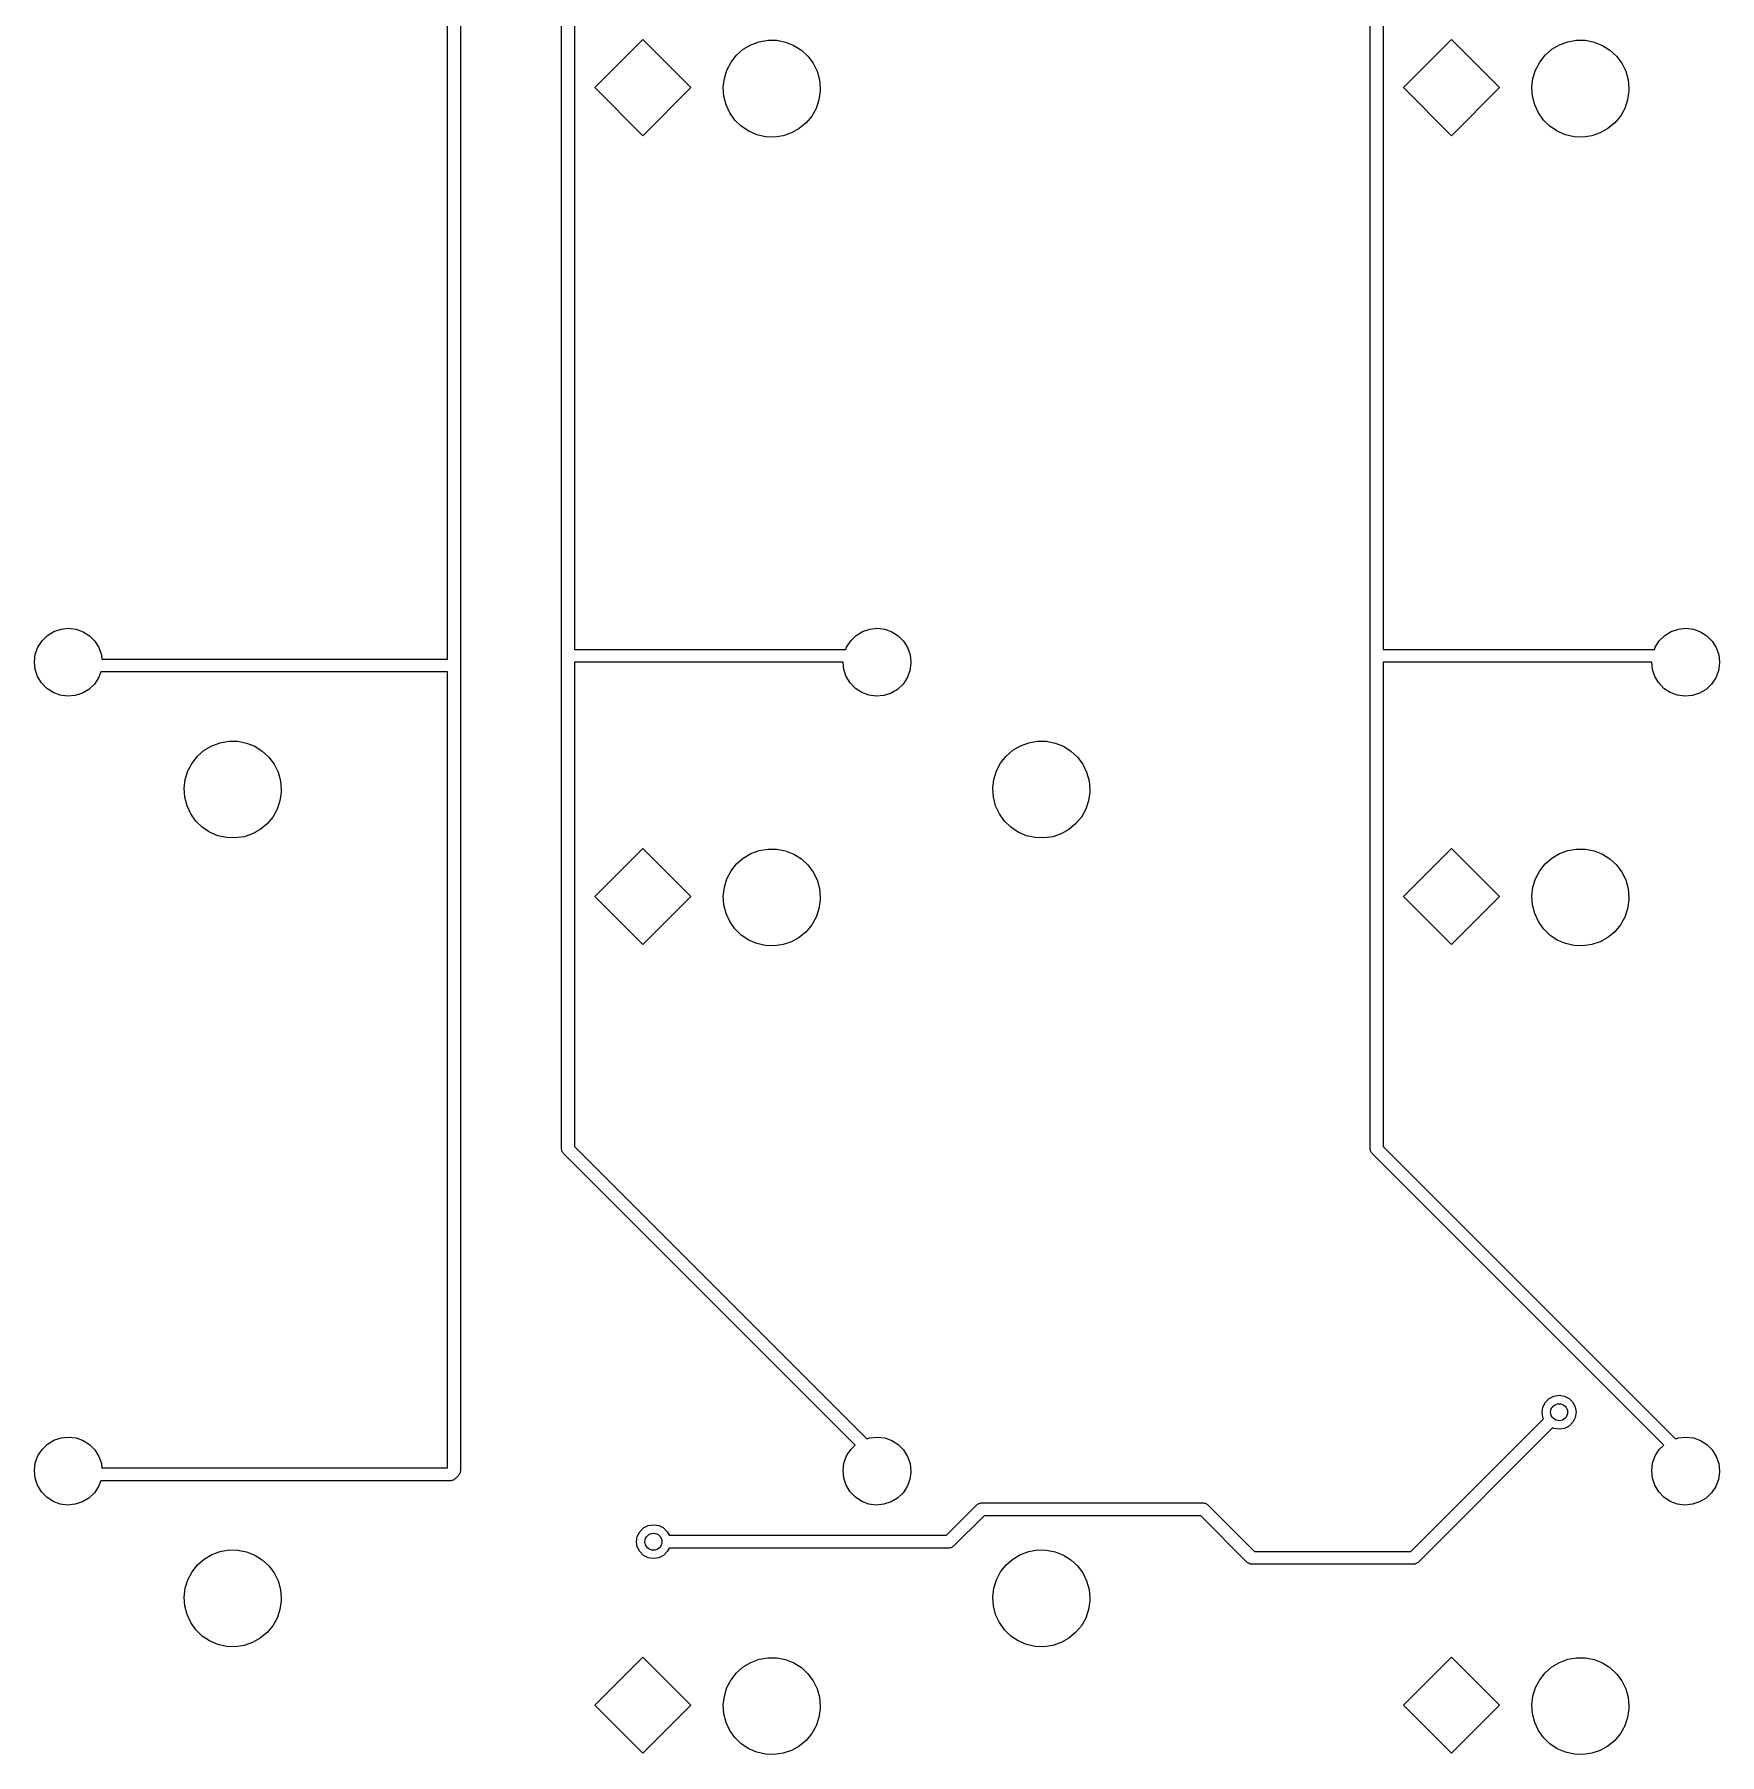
# Model space of a CAD drawing. Extents: x 62 to 246, y -144 to -58.
# Drawn here: x 107.22 to 146.91, y -143.76 to -103.24 of the extents above; entities that cross this region are included whole.
import ezdxf

# ---------------------------------------------------------------- set-up
doc = ezdxf.new("R2010")
doc.units = 0
doc.layers.add('BLACK', color=7, linetype='CONTINUOUS')

msp = doc.modelspace()

# ---------------------------------------------------------------- linework, layer by layer
at = {"layer": 'BLACK', "linetype": 'CONTINUOUS'}
for p, q in [((117.25, -82.7537), (117.25, -137.083)), ((119.636, -129.5), (119.636, -84.8109)), ((138.686, -129.5), (138.686, -84.8109)), ((116.95, -117.96), (116.95, -99.21)), ((119.936, -98.9811), (119.936, -117.731)), ((138.986, -98.9811), (138.986, -117.731)), ((120.418, -104.499), (121.549, -103.367)), ((121.549, -103.367), (122.681, -104.499)), ((123.758, -103.734), (123.915, -103.596)), ((123.915, -103.596), (124.095, -103.489)), ((124.095, -103.489), (124.291, -103.417)), ((124.291, -103.417), (124.497, -103.382)), ((124.497, -103.382), (124.706, -103.384)), ((124.706, -103.384), (124.912, -103.425)), ((124.912, -103.425), (125.106, -103.503)), ((125.106, -103.503), (125.283, -103.614)), ((125.283, -103.614), (125.436, -103.756)), ((139.468, -104.499), (140.599, -103.367)), ((140.599, -103.367), (141.731, -104.499)), ((142.808, -103.734), (142.965, -103.596)), ((142.965, -103.596), (143.145, -103.489)), ((143.145, -103.489), (143.341, -103.417)), ((143.341, -103.417), (143.547, -103.382)), ((143.547, -103.382), (143.756, -103.384)), ((143.756, -103.384), (143.962, -103.425)), ((143.962, -103.425), (144.156, -103.503)), ((144.156, -103.503), (144.333, -103.614)), ((144.333, -103.614), (144.486, -103.756)), ((123.469, -104.283), (123.531, -104.084)), ((123.531, -104.084), (123.628, -103.898)), ((123.628, -103.898), (123.758, -103.734)), ((125.436, -103.756), (125.562, -103.924)), ((125.562, -103.924), (125.654, -104.111)), ((125.654, -104.111), (125.711, -104.313)), ((142.519, -104.283), (142.581, -104.084)), ((142.581, -104.084), (142.678, -103.898)), ((142.678, -103.898), (142.808, -103.734)), ((144.486, -103.756), (144.612, -103.924)), ((144.612, -103.924), (144.704, -104.111)), ((144.704, -104.111), (144.761, -104.313)), ((121.549, -105.63), (120.418, -104.499)), ((122.681, -104.499), (121.549, -105.63)), ((123.444, -104.491), (123.469, -104.283)), ((123.458, -104.7), (123.444, -104.491)), ((125.711, -104.313), (125.73, -104.521)), ((125.73, -104.521), (125.728, -104.581)), ((140.599, -105.63), (139.468, -104.499)), ((141.731, -104.499), (140.599, -105.63)), ((142.494, -104.491), (142.519, -104.283)), ((142.508, -104.7), (142.494, -104.491)), ((144.761, -104.313), (144.78, -104.521)), ((144.78, -104.521), (144.778, -104.581)), ((123.51, -104.903), (123.458, -104.7)), ((123.597, -105.093), (123.51, -104.903)), ((125.698, -104.788), (125.631, -104.986)), ((125.728, -104.581), (125.698, -104.788)), ((142.56, -104.903), (142.508, -104.7)), ((142.647, -105.093), (142.56, -104.903)), ((144.748, -104.788), (144.681, -104.986)), ((144.778, -104.581), (144.748, -104.788)), ((123.718, -105.263), (123.597, -105.093)), ((123.868, -105.409), (123.718, -105.263)), ((125.395, -105.329), (125.234, -105.463)), ((125.529, -105.168), (125.395, -105.329)), ((125.631, -104.986), (125.529, -105.168)), ((142.768, -105.263), (142.647, -105.093)), ((142.918, -105.409), (142.768, -105.263)), ((144.445, -105.329), (144.284, -105.463)), ((144.579, -105.168), (144.445, -105.329)), ((144.681, -104.986), (144.579, -105.168)), ((124.042, -105.525), (123.868, -105.409)), ((124.234, -105.608), (124.042, -105.525)), ((124.438, -105.654), (124.234, -105.608)), ((124.647, -105.662), (124.438, -105.654)), ((124.854, -105.632), (124.647, -105.662)), ((125.052, -105.565), (124.854, -105.632)), ((125.234, -105.463), (125.052, -105.565)), ((143.092, -105.525), (142.918, -105.409)), ((143.284, -105.608), (143.092, -105.525)), ((143.488, -105.654), (143.284, -105.608)), ((143.697, -105.662), (143.488, -105.654)), ((143.904, -105.632), (143.697, -105.662)), ((144.102, -105.565), (143.904, -105.632)), ((144.284, -105.463), (144.102, -105.565)), ((107.395, -117.528), (107.522, -117.403)), ((107.522, -117.403), (107.674, -117.309)), ((107.674, -117.309), (107.843, -117.252)), ((107.843, -117.252), (108.02, -117.233)), ((108.02, -117.233), (108.197, -117.254)), ((108.197, -117.254), (108.365, -117.314)), ((108.365, -117.314), (108.516, -117.41)), ((108.516, -117.41), (108.642, -117.536)), ((126.445, -117.528), (126.572, -117.403)), ((126.572, -117.403), (126.724, -117.309)), ((126.724, -117.309), (126.893, -117.252)), ((126.893, -117.252), (127.07, -117.233)), ((127.07, -117.233), (127.247, -117.254)), ((127.247, -117.254), (127.415, -117.314)), ((127.415, -117.314), (127.566, -117.41)), ((127.566, -117.41), (127.692, -117.536)), ((145.495, -117.528), (145.622, -117.403)), ((145.622, -117.403), (145.774, -117.309)), ((145.774, -117.309), (145.943, -117.252)), ((145.943, -117.252), (146.12, -117.233)), ((146.12, -117.233), (146.297, -117.254)), ((146.297, -117.254), (146.465, -117.314)), ((146.465, -117.314), (146.616, -117.41)), ((146.616, -117.41), (146.742, -117.536)), ((107.215, -118.022), (107.237, -117.845)), ((107.237, -117.845), (107.298, -117.678)), ((107.298, -117.678), (107.395, -117.528)), ((108.642, -117.536), (108.736, -117.688)), ((108.736, -117.688), (108.795, -117.856)), ((108.795, -117.856), (108.806, -117.96)), ((119.936, -117.731), (126.329, -117.731)), ((126.329, -117.731), (126.348, -117.678)), ((126.348, -117.678), (126.445, -117.528)), ((127.692, -117.536), (127.786, -117.688)), ((127.786, -117.688), (127.845, -117.856)), ((127.845, -117.856), (127.865, -118.033)), ((138.986, -117.731), (145.379, -117.731)), ((145.379, -117.731), (145.398, -117.678)), ((145.398, -117.678), (145.495, -117.528)), ((146.742, -117.536), (146.836, -117.688)), ((146.836, -117.688), (146.895, -117.856)), ((146.895, -117.856), (146.915, -118.033)), ((107.232, -118.2), (107.215, -118.022)), ((107.288, -118.369), (107.232, -118.2)), ((108.779, -118.26), (108.726, -118.399)), ((116.95, -118.26), (108.779, -118.26)), ((108.806, -117.96), (116.95, -117.96)), ((116.95, -137.01), (116.95, -118.26)), ((126.266, -118.031), (119.936, -118.031)), ((119.936, -118.031), (119.936, -129.438)), ((126.282, -118.2), (126.266, -118.031)), ((126.338, -118.369), (126.282, -118.2)), ((127.84, -118.232), (127.776, -118.399)), ((127.864, -118.056), (127.84, -118.232)), ((127.865, -118.033), (127.864, -118.056)), ((145.316, -118.031), (138.986, -118.031)), ((138.986, -118.031), (138.986, -129.438)), ((145.332, -118.2), (145.316, -118.031)), ((145.388, -118.369), (145.332, -118.2)), ((146.89, -118.232), (146.826, -118.399)), ((146.914, -118.056), (146.89, -118.232)), ((146.915, -118.033), (146.914, -118.056)), ((107.381, -118.521), (107.288, -118.369)), ((107.505, -118.65), (107.381, -118.521)), ((107.654, -118.747), (107.505, -118.65)), ((108.498, -118.671), (108.345, -118.762)), ((108.628, -118.548), (108.498, -118.671)), ((108.726, -118.399), (108.628, -118.548)), ((126.431, -118.521), (126.338, -118.369)), ((126.555, -118.65), (126.431, -118.521)), ((126.704, -118.747), (126.555, -118.65)), ((127.548, -118.671), (127.395, -118.762)), ((127.678, -118.548), (127.548, -118.671)), ((127.776, -118.399), (127.678, -118.548)), ((145.481, -118.521), (145.388, -118.369)), ((145.605, -118.65), (145.481, -118.521)), ((145.754, -118.747), (145.605, -118.65)), ((146.598, -118.671), (146.445, -118.762)), ((146.728, -118.548), (146.598, -118.671)), ((146.826, -118.399), (146.728, -118.548)), ((107.821, -118.81), (107.654, -118.747)), ((107.998, -118.833), (107.821, -118.81)), ((108.176, -118.817), (107.998, -118.833)), ((108.345, -118.762), (108.176, -118.817)), ((126.871, -118.81), (126.704, -118.747)), ((127.048, -118.833), (126.871, -118.81)), ((127.226, -118.817), (127.048, -118.833)), ((127.395, -118.762), (127.226, -118.817)), ((145.921, -118.81), (145.754, -118.747)), ((146.098, -118.833), (145.921, -118.81)), ((146.276, -118.817), (146.098, -118.833)), ((146.445, -118.762), (146.276, -118.817)), ((111.395, -119.999), (111.591, -119.927)), ((111.591, -119.927), (111.797, -119.892)), ((111.797, -119.892), (112.006, -119.894)), ((112.006, -119.894), (112.212, -119.935)), ((130.445, -119.999), (130.641, -119.927)), ((130.641, -119.927), (130.847, -119.892)), ((130.847, -119.892), (131.056, -119.894)), ((131.056, -119.894), (131.262, -119.935)), ((110.928, -120.408), (111.058, -120.244)), ((111.058, -120.244), (111.215, -120.106)), ((111.215, -120.106), (111.395, -119.999)), ((112.212, -119.935), (112.406, -120.013)), ((112.406, -120.013), (112.583, -120.124)), ((112.583, -120.124), (112.736, -120.266)), ((112.736, -120.266), (112.862, -120.434)), ((129.978, -120.408), (130.108, -120.244)), ((130.108, -120.244), (130.265, -120.106)), ((130.265, -120.106), (130.445, -119.999)), ((131.262, -119.935), (131.456, -120.013)), ((131.456, -120.013), (131.633, -120.124)), ((131.633, -120.124), (131.786, -120.266)), ((131.786, -120.266), (131.912, -120.434)), ((110.769, -120.793), (110.831, -120.594)), ((110.831, -120.594), (110.928, -120.408)), ((112.862, -120.434), (112.954, -120.621)), ((112.954, -120.621), (113.011, -120.823)), ((129.819, -120.793), (129.881, -120.594)), ((129.881, -120.594), (129.978, -120.408)), ((131.912, -120.434), (132.004, -120.621)), ((132.004, -120.621), (132.061, -120.823)), ((110.744, -121.001), (110.769, -120.793)), ((110.758, -121.21), (110.744, -121.001)), ((113.028, -121.091), (112.998, -121.298)), ((113.011, -120.823), (113.03, -121.031)), ((113.03, -121.031), (113.028, -121.091)), ((129.794, -121.001), (129.819, -120.793)), ((129.808, -121.21), (129.794, -121.001)), ((132.078, -121.091), (132.048, -121.298)), ((132.061, -120.823), (132.08, -121.031)), ((132.08, -121.031), (132.078, -121.091)), ((110.81, -121.413), (110.758, -121.21)), ((110.897, -121.603), (110.81, -121.413)), ((112.931, -121.496), (112.829, -121.678)), ((112.998, -121.298), (112.931, -121.496)), ((129.86, -121.413), (129.808, -121.21)), ((129.947, -121.602), (129.86, -121.413)), ((131.981, -121.496), (131.879, -121.678)), ((132.048, -121.298), (131.981, -121.496)), ((111.018, -121.773), (110.897, -121.603)), ((111.168, -121.919), (111.018, -121.773)), ((111.342, -122.035), (111.168, -121.919)), ((112.695, -121.839), (112.534, -121.973)), ((112.829, -121.678), (112.695, -121.839)), ((130.068, -121.773), (129.947, -121.602)), ((130.218, -121.919), (130.068, -121.773)), ((130.392, -122.035), (130.218, -121.919)), ((131.745, -121.839), (131.584, -121.973)), ((131.879, -121.678), (131.745, -121.839)), ((111.534, -122.118), (111.342, -122.035)), ((111.738, -122.164), (111.534, -122.118)), ((111.947, -122.172), (111.738, -122.164)), ((112.154, -122.142), (111.947, -122.172)), ((112.352, -122.075), (112.154, -122.142)), ((112.534, -121.973), (112.352, -122.075)), ((130.584, -122.118), (130.392, -122.035)), ((130.788, -122.164), (130.584, -122.118)), ((130.997, -122.172), (130.788, -122.164)), ((131.204, -122.142), (130.997, -122.172)), ((131.402, -122.075), (131.204, -122.142)), ((131.584, -121.973), (131.402, -122.075)), ((120.418, -123.549), (121.549, -122.417)), ((121.549, -122.417), (122.681, -123.549)), ((123.758, -122.784), (123.915, -122.646)), ((123.915, -122.646), (124.095, -122.539)), ((124.095, -122.539), (124.291, -122.467)), ((124.291, -122.467), (124.497, -122.432)), ((124.497, -122.432), (124.706, -122.434)), ((124.706, -122.434), (124.912, -122.475)), ((124.912, -122.475), (125.106, -122.553)), ((125.106, -122.553), (125.283, -122.664)), ((125.283, -122.664), (125.436, -122.806)), ((139.468, -123.549), (140.599, -122.417)), ((140.599, -122.417), (141.731, -123.549)), ((142.808, -122.784), (142.965, -122.646)), ((142.965, -122.646), (143.145, -122.539)), ((143.145, -122.539), (143.341, -122.467)), ((143.341, -122.467), (143.547, -122.432)), ((143.547, -122.432), (143.756, -122.434)), ((143.756, -122.434), (143.962, -122.475)), ((143.962, -122.475), (144.156, -122.553)), ((144.156, -122.553), (144.333, -122.664)), ((144.333, -122.664), (144.486, -122.806)), ((123.469, -123.333), (123.531, -123.134)), ((123.531, -123.134), (123.628, -122.948)), ((123.628, -122.948), (123.758, -122.784)), ((125.436, -122.806), (125.562, -122.974)), ((125.562, -122.974), (125.654, -123.161)), ((125.654, -123.161), (125.711, -123.363)), ((142.519, -123.333), (142.581, -123.134)), ((142.581, -123.134), (142.678, -122.948)), ((142.678, -122.948), (142.808, -122.784)), ((144.486, -122.806), (144.612, -122.974)), ((144.612, -122.974), (144.704, -123.161)), ((144.704, -123.161), (144.761, -123.363)), ((121.549, -124.68), (120.418, -123.549)), ((122.681, -123.549), (121.549, -124.68)), ((123.444, -123.541), (123.469, -123.333)), ((123.458, -123.75), (123.444, -123.541)), ((125.711, -123.363), (125.73, -123.571)), ((125.73, -123.571), (125.728, -123.631)), ((140.599, -124.68), (139.468, -123.549)), ((141.731, -123.549), (140.599, -124.68)), ((142.494, -123.541), (142.519, -123.333)), ((142.508, -123.75), (142.494, -123.541)), ((144.761, -123.363), (144.78, -123.571)), ((144.78, -123.571), (144.778, -123.631)), ((123.51, -123.953), (123.458, -123.75)), ((123.597, -124.142), (123.51, -123.953)), ((125.698, -123.838), (125.631, -124.036)), ((125.728, -123.631), (125.698, -123.838)), ((142.56, -123.953), (142.508, -123.75)), ((142.647, -124.142), (142.56, -123.953)), ((144.748, -123.838), (144.681, -124.036)), ((144.778, -123.631), (144.748, -123.838)), ((123.718, -124.313), (123.597, -124.142)), ((123.868, -124.459), (123.718, -124.313)), ((125.395, -124.379), (125.234, -124.513)), ((125.529, -124.218), (125.395, -124.379)), ((125.631, -124.036), (125.529, -124.218)), ((142.768, -124.313), (142.647, -124.142)), ((142.918, -124.459), (142.768, -124.313)), ((144.445, -124.379), (144.284, -124.513)), ((144.579, -124.218), (144.445, -124.379)), ((144.681, -124.036), (144.579, -124.218)), ((124.042, -124.575), (123.868, -124.459)), ((124.234, -124.658), (124.042, -124.575)), ((124.438, -124.704), (124.234, -124.658)), ((124.647, -124.712), (124.438, -124.704)), ((124.854, -124.682), (124.647, -124.712)), ((125.052, -124.615), (124.854, -124.682)), ((125.234, -124.513), (125.052, -124.615)), ((143.092, -124.575), (142.918, -124.459)), ((143.284, -124.658), (143.092, -124.575)), ((143.488, -124.704), (143.284, -124.658)), ((143.697, -124.712), (143.488, -124.704)), ((143.904, -124.682), (143.697, -124.712)), ((144.102, -124.615), (143.904, -124.682)), ((144.284, -124.513), (144.102, -124.615)), ((119.641, -129.519), (119.636, -129.5)), ((119.641, -129.539), (119.641, -129.519)), ((119.651, -129.556), (119.641, -129.539)), ((119.656, -129.575), (119.651, -129.556)), ((119.67, -129.589), (119.656, -129.575)), ((119.68, -129.606), (119.67, -129.589)), ((126.549, -136.475), (119.68, -129.606)), ((119.936, -129.438), (126.823, -136.326)), ((138.691, -129.519), (138.686, -129.5)), ((138.691, -129.539), (138.691, -129.519)), ((138.701, -129.556), (138.691, -129.539)), ((138.706, -129.575), (138.701, -129.556)), ((138.72, -129.589), (138.706, -129.575)), ((138.73, -129.606), (138.72, -129.589)), ((145.599, -136.475), (138.73, -129.606)), ((138.986, -129.438), (145.873, -136.326)), ((142.899, -135.375), (143.01, -135.319)), ((143.01, -135.319), (143.134, -135.299)), ((143.134, -135.299), (143.258, -135.319)), ((143.258, -135.319), (143.369, -135.375)), ((142.734, -135.699), (142.754, -135.575)), ((142.754, -135.823), (142.734, -135.699)), ((142.754, -135.575), (142.81, -135.464)), ((142.81, -135.464), (142.899, -135.375)), ((143.369, -135.375), (143.458, -135.464)), ((143.458, -135.464), (143.514, -135.575)), ((143.514, -135.575), (143.534, -135.699)), ((143.534, -135.699), (143.514, -135.823)), ((139.643, -138.978), (142.769, -135.852)), ((142.981, -136.064), (139.811, -139.234)), ((142.769, -135.852), (142.754, -135.823)), ((143.01, -136.079), (142.981, -136.064)), ((143.134, -136.099), (143.01, -136.079)), ((143.258, -136.079), (143.134, -136.099)), ((143.369, -136.023), (143.258, -136.079)), ((143.458, -135.934), (143.369, -136.023)), ((143.514, -135.823), (143.458, -135.934)), ((107.395, -136.578), (107.522, -136.453)), ((107.522, -136.453), (107.674, -136.359)), ((107.674, -136.359), (107.843, -136.302)), ((107.843, -136.302), (108.02, -136.283)), ((108.02, -136.283), (108.197, -136.304)), ((108.197, -136.304), (108.365, -136.364)), ((108.365, -136.364), (108.516, -136.46)), ((108.516, -136.46), (108.642, -136.586)), ((126.445, -136.578), (126.549, -136.475)), ((126.823, -136.326), (126.893, -136.302)), ((126.893, -136.302), (127.07, -136.283)), ((127.07, -136.283), (127.247, -136.304)), ((127.247, -136.304), (127.415, -136.364)), ((127.415, -136.364), (127.566, -136.46)), ((127.566, -136.46), (127.692, -136.586)), ((145.495, -136.578), (145.599, -136.475)), ((145.873, -136.326), (145.943, -136.302)), ((145.943, -136.302), (146.12, -136.283)), ((146.12, -136.283), (146.297, -136.304)), ((146.297, -136.304), (146.465, -136.364)), ((146.465, -136.364), (146.616, -136.46)), ((146.616, -136.46), (146.742, -136.586)), ((107.215, -137.072), (107.237, -136.895)), ((107.237, -136.895), (107.298, -136.728)), ((107.298, -136.728), (107.395, -136.578)), ((108.642, -136.586), (108.736, -136.738)), ((108.736, -136.738), (108.795, -136.906)), ((108.795, -136.906), (108.806, -137.01)), ((126.265, -137.072), (126.287, -136.895)), ((126.287, -136.895), (126.348, -136.728)), ((126.348, -136.728), (126.445, -136.578)), ((127.692, -136.586), (127.786, -136.738)), ((127.786, -136.738), (127.845, -136.906)), ((127.845, -136.906), (127.865, -137.083)), ((145.315, -137.072), (145.337, -136.895)), ((145.337, -136.895), (145.398, -136.728)), ((145.398, -136.728), (145.495, -136.578)), ((146.742, -136.586), (146.836, -136.738)), ((146.836, -136.738), (146.895, -136.906)), ((146.895, -136.906), (146.915, -137.083)), ((107.232, -137.25), (107.215, -137.072)), ((107.288, -137.419), (107.232, -137.25)), ((108.779, -137.31), (108.726, -137.449)), ((117.023, -137.31), (108.779, -137.31)), ((108.806, -137.01), (116.95, -137.01)), ((117.042, -137.305), (117.023, -137.31)), ((117.062, -137.305), (117.042, -137.305)), ((117.079, -137.295), (117.062, -137.305)), ((117.098, -137.29), (117.079, -137.295)), ((117.112, -137.276), (117.098, -137.29)), ((117.129, -137.266), (117.112, -137.276)), ((117.206, -137.189), (117.129, -137.266)), ((117.216, -137.172), (117.206, -137.189)), ((117.23, -137.158), (117.216, -137.172)), ((117.235, -137.139), (117.23, -137.158)), ((117.245, -137.122), (117.235, -137.139)), ((117.25, -137.083), (117.245, -137.102)), ((117.245, -137.102), (117.245, -137.122)), ((126.282, -137.25), (126.265, -137.072)), ((126.338, -137.419), (126.282, -137.25)), ((127.84, -137.282), (127.776, -137.449)), ((127.864, -137.106), (127.84, -137.282)), ((127.865, -137.083), (127.864, -137.106)), ((145.332, -137.25), (145.315, -137.072)), ((145.388, -137.419), (145.332, -137.25)), ((146.89, -137.282), (146.826, -137.449)), ((146.914, -137.106), (146.89, -137.282)), ((146.915, -137.083), (146.914, -137.106)), ((107.381, -137.571), (107.288, -137.419)), ((107.505, -137.7), (107.381, -137.571)), ((107.654, -137.797), (107.505, -137.7)), ((108.498, -137.721), (108.345, -137.812)), ((108.628, -137.598), (108.498, -137.721)), ((108.726, -137.449), (108.628, -137.598)), ((126.431, -137.571), (126.338, -137.419)), ((126.555, -137.7), (126.431, -137.571)), ((126.704, -137.797), (126.555, -137.7)), ((127.548, -137.721), (127.395, -137.812)), ((127.678, -137.598), (127.548, -137.721)), ((127.776, -137.449), (127.678, -137.598)), ((145.481, -137.571), (145.388, -137.419)), ((145.605, -137.7), (145.481, -137.571)), ((145.754, -137.797), (145.605, -137.7)), ((146.598, -137.721), (146.445, -137.812)), ((146.728, -137.598), (146.598, -137.721)), ((146.826, -137.449), (146.728, -137.598)), ((107.821, -137.86), (107.654, -137.797)), ((107.998, -137.883), (107.821, -137.86)), ((108.176, -137.867), (107.998, -137.883)), ((108.345, -137.812), (108.176, -137.867)), ((126.871, -137.86), (126.704, -137.797)), ((127.048, -137.883), (126.871, -137.86)), ((127.226, -137.867), (127.048, -137.883)), ((127.395, -137.812), (127.226, -137.867)), ((128.701, -138.597), (129.419, -137.879)), ((129.587, -138.135), (128.869, -138.853)), ((129.419, -137.879), (129.436, -137.869)), ((129.436, -137.869), (129.45, -137.855)), ((129.45, -137.855), (129.469, -137.85)), ((129.469, -137.85), (129.486, -137.84)), ((129.486, -137.84), (129.506, -137.84)), ((129.506, -137.84), (129.525, -137.835)), ((129.525, -137.835), (134.752, -137.835)), ((134.69, -138.135), (129.587, -138.135)), ((135.789, -139.234), (134.69, -138.135)), ((134.752, -137.835), (134.771, -137.84)), ((134.771, -137.84), (134.791, -137.84)), ((134.791, -137.84), (134.808, -137.85)), ((134.808, -137.85), (134.827, -137.855)), ((134.827, -137.855), (134.841, -137.869)), ((134.841, -137.869), (134.858, -137.879)), ((134.858, -137.879), (135.957, -138.978)), ((145.921, -137.86), (145.754, -137.797)), ((146.098, -137.883), (145.921, -137.86)), ((146.276, -137.867), (146.098, -137.883)), ((146.445, -137.812), (146.276, -137.867)), ((121.418, -138.623), (121.474, -138.512)), ((121.474, -138.512), (121.563, -138.423)), ((121.563, -138.423), (121.674, -138.367)), ((121.674, -138.367), (121.798, -138.347)), ((121.798, -138.347), (121.922, -138.367)), ((121.922, -138.367), (122.033, -138.423)), ((122.033, -138.423), (122.122, -138.512)), ((122.122, -138.512), (122.165, -138.597)), ((111.591, -138.977), (111.797, -138.942)), ((111.797, -138.942), (112.006, -138.944)), ((112.006, -138.944), (112.212, -138.985)), ((121.398, -138.747), (121.418, -138.623)), ((121.418, -138.871), (121.398, -138.747)), ((121.474, -138.982), (121.418, -138.871)), ((122.165, -138.897), (122.122, -138.982)), ((122.165, -138.597), (128.701, -138.597)), ((128.763, -138.897), (122.165, -138.897)), ((128.782, -138.892), (128.763, -138.897)), ((128.802, -138.892), (128.782, -138.892)), ((128.819, -138.882), (128.802, -138.892)), ((128.838, -138.877), (128.819, -138.882)), ((128.852, -138.863), (128.838, -138.877)), ((128.869, -138.853), (128.852, -138.863)), ((130.641, -138.977), (130.847, -138.942)), ((130.847, -138.942), (131.056, -138.944)), ((131.056, -138.944), (131.262, -138.985)), ((110.928, -139.458), (111.058, -139.294)), ((111.058, -139.294), (111.215, -139.156)), ((111.215, -139.156), (111.395, -139.049)), ((111.395, -139.049), (111.591, -138.977)), ((112.212, -138.985), (112.406, -139.063)), ((112.406, -139.063), (112.583, -139.174)), ((112.583, -139.174), (112.736, -139.316)), ((112.736, -139.316), (112.862, -139.484)), ((121.563, -139.071), (121.474, -138.982)), ((121.674, -139.127), (121.563, -139.071)), ((121.798, -139.147), (121.674, -139.127)), ((121.922, -139.127), (121.798, -139.147)), ((122.033, -139.071), (121.922, -139.127)), ((122.122, -138.982), (122.033, -139.071)), ((129.978, -139.458), (130.108, -139.294)), ((130.108, -139.294), (130.265, -139.156)), ((130.265, -139.156), (130.445, -139.049)), ((130.445, -139.049), (130.641, -138.977)), ((131.262, -138.985), (131.456, -139.063)), ((131.456, -139.063), (131.633, -139.174)), ((131.633, -139.174), (131.786, -139.316)), ((131.786, -139.316), (131.912, -139.484)), ((135.806, -139.244), (135.789, -139.234)), ((135.82, -139.258), (135.806, -139.244)), ((135.839, -139.263), (135.82, -139.258)), ((135.856, -139.273), (135.839, -139.263)), ((135.876, -139.273), (135.856, -139.273)), ((135.895, -139.278), (135.876, -139.273)), ((139.705, -139.278), (135.895, -139.278)), ((135.957, -138.978), (139.643, -138.978)), ((139.724, -139.273), (139.705, -139.278)), ((139.744, -139.273), (139.724, -139.273)), ((139.761, -139.263), (139.744, -139.273)), ((139.78, -139.258), (139.761, -139.263)), ((139.794, -139.244), (139.78, -139.258)), ((139.811, -139.234), (139.794, -139.244)), ((110.769, -139.843), (110.831, -139.644)), ((110.831, -139.644), (110.928, -139.458)), ((112.862, -139.484), (112.954, -139.671)), ((112.954, -139.671), (113.011, -139.873)), ((129.819, -139.843), (129.881, -139.644)), ((129.881, -139.644), (129.978, -139.458)), ((131.912, -139.484), (132.004, -139.671)), ((132.004, -139.671), (132.061, -139.873)), ((110.744, -140.051), (110.769, -139.843)), ((110.758, -140.26), (110.744, -140.051)), ((113.028, -140.141), (112.998, -140.348)), ((113.011, -139.873), (113.03, -140.081)), ((113.03, -140.081), (113.028, -140.141)), ((129.794, -140.051), (129.819, -139.843)), ((129.808, -140.26), (129.794, -140.051)), ((132.078, -140.141), (132.048, -140.348)), ((132.061, -139.873), (132.08, -140.081)), ((132.08, -140.081), (132.078, -140.141)), ((110.81, -140.463), (110.758, -140.26)), ((110.897, -140.653), (110.81, -140.463)), ((112.931, -140.546), (112.829, -140.728)), ((112.998, -140.348), (112.931, -140.546)), ((129.86, -140.463), (129.808, -140.26)), ((129.947, -140.653), (129.86, -140.463)), ((131.981, -140.546), (131.879, -140.728)), ((132.048, -140.348), (131.981, -140.546)), ((111.018, -140.823), (110.897, -140.653)), ((111.168, -140.969), (111.018, -140.823)), ((111.342, -141.085), (111.168, -140.969)), ((112.695, -140.889), (112.534, -141.023)), ((112.829, -140.728), (112.695, -140.889)), ((130.068, -140.823), (129.947, -140.653)), ((130.218, -140.969), (130.068, -140.823)), ((130.392, -141.085), (130.218, -140.969)), ((131.745, -140.889), (131.584, -141.023)), ((131.879, -140.728), (131.745, -140.889)), ((111.534, -141.168), (111.342, -141.085)), ((111.738, -141.214), (111.534, -141.168)), ((111.947, -141.222), (111.738, -141.214)), ((112.154, -141.192), (111.947, -141.222)), ((112.352, -141.125), (112.154, -141.192)), ((112.534, -141.023), (112.352, -141.125)), ((130.584, -141.168), (130.392, -141.085)), ((130.788, -141.214), (130.584, -141.168)), ((130.997, -141.222), (130.788, -141.214)), ((131.204, -141.192), (130.997, -141.222)), ((131.402, -141.125), (131.204, -141.192)), ((131.584, -141.023), (131.402, -141.125)), ((120.418, -142.599), (121.549, -141.467)), ((121.549, -141.467), (122.681, -142.599)), ((123.758, -141.834), (123.915, -141.696)), ((123.915, -141.696), (124.095, -141.589)), ((124.095, -141.589), (124.291, -141.517)), ((124.291, -141.517), (124.497, -141.482)), ((124.497, -141.482), (124.706, -141.484)), ((124.706, -141.484), (124.912, -141.525)), ((124.912, -141.525), (125.106, -141.603)), ((125.106, -141.603), (125.283, -141.714)), ((125.283, -141.714), (125.436, -141.856)), ((139.468, -142.599), (140.599, -141.467)), ((140.599, -141.467), (141.731, -142.599)), ((142.808, -141.834), (142.965, -141.696)), ((142.965, -141.696), (143.145, -141.589)), ((143.145, -141.589), (143.341, -141.517)), ((143.341, -141.517), (143.547, -141.482)), ((143.547, -141.482), (143.756, -141.484)), ((143.756, -141.484), (143.962, -141.525)), ((143.962, -141.525), (144.156, -141.603)), ((144.156, -141.603), (144.333, -141.714)), ((144.333, -141.714), (144.486, -141.856)), ((123.469, -142.383), (123.531, -142.184)), ((123.531, -142.184), (123.628, -141.998)), ((123.628, -141.998), (123.758, -141.834)), ((125.436, -141.856), (125.562, -142.024)), ((125.562, -142.024), (125.654, -142.211)), ((125.654, -142.211), (125.711, -142.413)), ((142.519, -142.383), (142.581, -142.184)), ((142.581, -142.184), (142.678, -141.998)), ((142.678, -141.998), (142.808, -141.834)), ((144.486, -141.856), (144.612, -142.024)), ((144.612, -142.024), (144.704, -142.211)), ((144.704, -142.211), (144.761, -142.413)), ((121.549, -143.73), (120.418, -142.599)), ((122.681, -142.599), (121.549, -143.73)), ((123.444, -142.591), (123.469, -142.383)), ((123.458, -142.8), (123.444, -142.591)), ((125.711, -142.413), (125.73, -142.621)), ((125.73, -142.621), (125.728, -142.681)), ((140.599, -143.73), (139.468, -142.599)), ((141.731, -142.599), (140.599, -143.73)), ((142.494, -142.591), (142.519, -142.383)), ((142.508, -142.8), (142.494, -142.591)), ((144.761, -142.413), (144.78, -142.621)), ((144.78, -142.621), (144.778, -142.681)), ((123.51, -143.003), (123.458, -142.8)), ((123.597, -143.192), (123.51, -143.003)), ((125.698, -142.888), (125.631, -143.086)), ((125.728, -142.681), (125.698, -142.888)), ((142.56, -143.003), (142.508, -142.8)), ((142.647, -143.192), (142.56, -143.003)), ((144.748, -142.888), (144.681, -143.086)), ((144.778, -142.681), (144.748, -142.888)), ((123.718, -143.363), (123.597, -143.192)), ((123.868, -143.509), (123.718, -143.363)), ((125.395, -143.429), (125.234, -143.563)), ((125.529, -143.268), (125.395, -143.429)), ((125.631, -143.086), (125.529, -143.268)), ((142.768, -143.363), (142.647, -143.192)), ((142.918, -143.509), (142.768, -143.363)), ((144.445, -143.429), (144.284, -143.563)), ((144.579, -143.268), (144.445, -143.429)), ((144.681, -143.086), (144.579, -143.268)), ((124.042, -143.625), (123.868, -143.509)), ((124.234, -143.708), (124.042, -143.625)), ((124.438, -143.754), (124.234, -143.708)), ((124.647, -143.762), (124.438, -143.754)), ((124.854, -143.732), (124.647, -143.762)), ((125.052, -143.665), (124.854, -143.732)), ((125.234, -143.563), (125.052, -143.665)), ((143.092, -143.625), (142.918, -143.509)), ((143.284, -143.708), (143.092, -143.625)), ((143.488, -143.754), (143.284, -143.708)), ((143.697, -143.762), (143.488, -143.754)), ((143.904, -143.732), (143.697, -143.762)), ((144.102, -143.665), (143.904, -143.732)), ((144.284, -143.563), (144.102, -143.665))]:
    msp.add_line(p, q, dxfattribs=at)
at = {"layer": 'BLACK'}
for centre in [(143.134, -135.699), (121.798, -138.747)]:
    msp.add_circle(centre, 0.2, dxfattribs=at)

doc.saveas('drawing.dxf')
